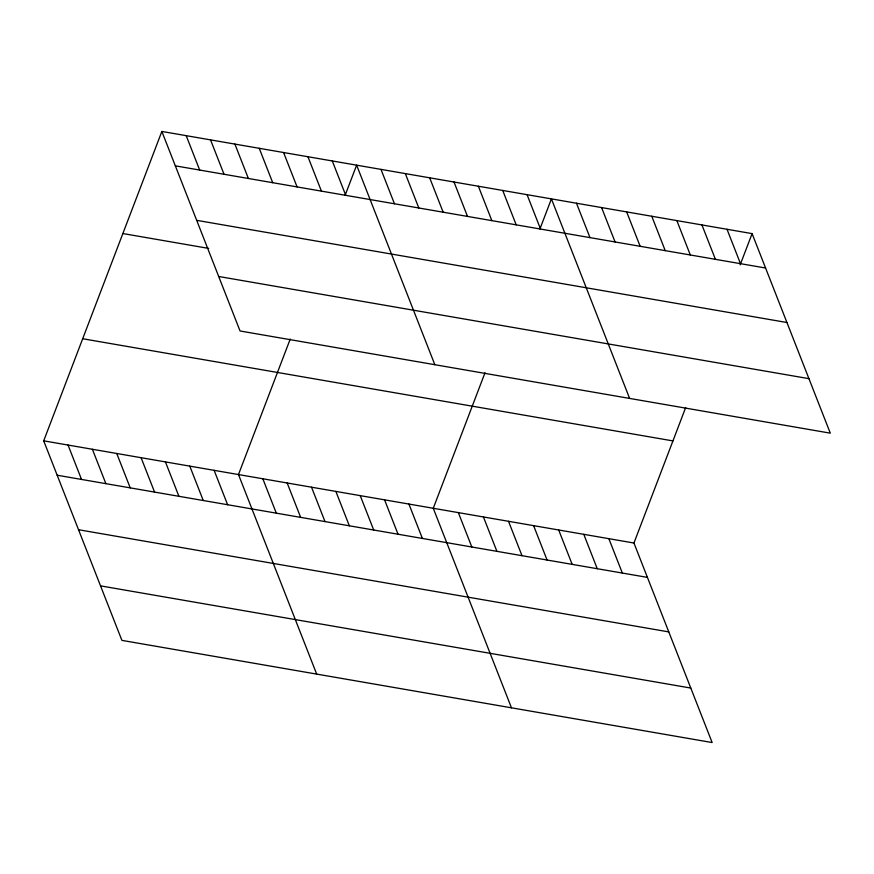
<?xml version="1.0" encoding="UTF-8"?>
<svg xmlns="http://www.w3.org/2000/svg" width="874" height="874" viewBox="0 0 874 874"><rect width="100%" height="100%" fill="white"/><g stroke="black" fill="none" stroke-linecap="round" stroke-linejoin="round"><path stroke-width="1.31" d="M685.697 407.502L633.945 543.016L712.146 742.55L121.901 640.38L43.7 440.835L161.854 131.45L752.099 233.62L830.3 433.165L240.055 330.984L161.854 131.45M290.234 339.046L238.482 474.549L316.683 674.094M345.164 195.197L356.636 165.164L434.837 364.709M485.015 372.761L433.264 508.275L511.465 707.809M539.946 228.912L551.418 198.879L629.619 398.424M740.169 264.855L752.099 233.62M175.335 165.842L765.58 268.012M196.694 220.335L786.939 322.517M122.863 233.544L208.722 248.413M218.697 276.49L808.942 378.661M82.691 338.741L672.936 440.911M43.7 440.835L633.945 543.016M57.181 475.227L647.426 577.397M78.54 529.731L668.785 631.902M100.543 585.875L690.788 688.056M727.015 229.283L740.496 263.675M701.931 224.935L715.413 259.327M676.847 220.598L690.318 254.99M651.764 216.249L665.234 250.641M626.669 211.912L640.15 246.304M601.585 207.564L615.067 241.956M576.501 203.227L589.983 237.619M527.066 194.673L540.547 229.064M502.725 190.456L516.195 224.847M478.373 186.238L491.854 220.63M608.861 538.668L622.343 573.06M454.021 182.021L467.503 216.413M583.777 534.331L597.259 568.712M429.68 177.804L443.151 212.196M558.694 529.983L572.164 564.375M405.328 173.598L418.81 207.99M533.61 525.645L547.08 560.037M380.988 169.381L394.458 203.773M508.515 521.297L521.996 555.689M483.431 516.96L496.913 551.352M332.284 160.947L345.765 195.339M458.347 512.612L471.829 547.004M307.943 156.741L321.413 191.122M283.591 152.524L297.073 186.916M408.912 504.058L422.393 538.45M259.239 148.307L272.721 182.699M384.571 499.841L398.041 534.232M234.898 144.09L248.369 178.482M360.219 495.624L373.701 530.015M210.547 139.873L224.028 174.265M335.867 491.417L349.349 525.809M186.206 135.667L199.676 170.059M311.526 487.2L325.008 521.592M287.175 482.983L300.656 517.375M262.834 478.766L276.304 513.158M214.13 470.343L227.611 504.735M189.789 466.126L203.26 500.518M165.437 461.909L178.919 496.301M141.085 457.692L154.567 492.084M116.745 453.486L130.226 487.867M92.393 449.269L105.874 483.661M68.052 445.052L81.522 479.444"/></g></svg>
